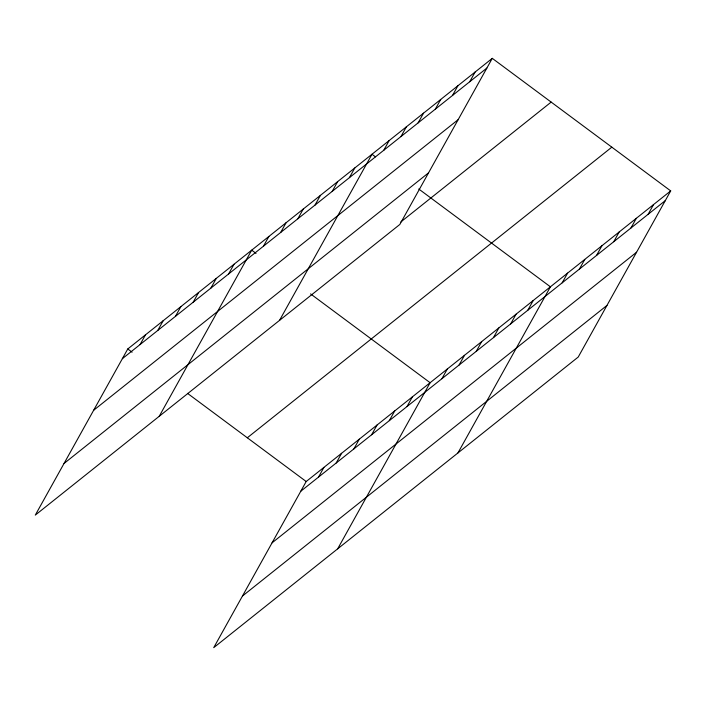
<?xml version="1.0" encoding="UTF-8"?>
<svg xmlns="http://www.w3.org/2000/svg" width="706" height="706" viewBox="0 0 706 706"><rect width="100%" height="100%" fill="white"/><g stroke="black" fill="none" stroke-linecap="round" stroke-linejoin="round"><path stroke-width="1.06" d="M492.276 58.351L127.768 348.967L35.3 515.098L399.808 224.482L492.276 58.351L670.7 190.902L578.232 357.033L213.724 647.649L306.192 481.518L670.7 190.902M140.062 344.572L145.471 334.856M157.765 330.452L163.174 320.736M175.467 316.332L180.877 306.625M193.179 302.221L198.58 292.505M210.882 288.101L216.292 278.393M228.585 273.99L233.995 264.273M159.229 416.284L251.698 250.162L256.031 253.375M263.47 246.173L268.88 236.457M280.661 232.477L286.062 222.761M297.844 218.772L303.253 209.055M315.026 205.075L320.436 195.359M332.208 191.37L337.618 181.654M349.391 177.674L354.8 167.957M279.523 320.383L371.983 154.252L375.451 156.829M383.764 150.272L389.165 140.556M400.946 136.567L406.356 126.851M418.128 122.87L423.538 113.154M435.311 109.165L440.72 99.449M452.493 95.469L457.903 85.753M469.684 81.772L475.085 72.056M318.485 477.124L323.895 467.407M336.197 463.004L341.598 453.287M353.9 448.892L359.31 439.176M371.603 434.772L377.013 425.056M389.306 420.661L394.716 410.945M407.009 406.541L412.419 396.825M337.662 548.836L430.122 382.714L310.578 293.899M441.903 378.725L447.313 369.009M459.085 365.028L464.495 355.312M476.268 351.323L481.677 341.607M493.45 337.627L498.86 327.911M510.641 323.922L516.042 314.214M527.823 310.225L533.233 300.509M457.947 452.934L550.415 286.812L418.746 188.996M562.188 282.824L567.598 273.107M579.37 269.127L584.78 259.411M596.552 255.422L601.962 245.706M613.743 241.726L619.144 232.009M630.926 228.02L636.335 218.304M648.108 214.324L653.518 204.608M122.359 358.683L486.866 68.067M93.624 410.301L458.132 119.685M64.025 463.48L428.533 172.864M400.796 221.975L551.157 102.096M247.312 437.782L611.82 147.166M300.782 491.235L665.29 200.619M272.057 542.852L636.565 252.236M242.458 596.032L606.966 305.416M127.768 348.967L132.093 352.188M187.514 393.357L306.192 481.518"/></g></svg>
